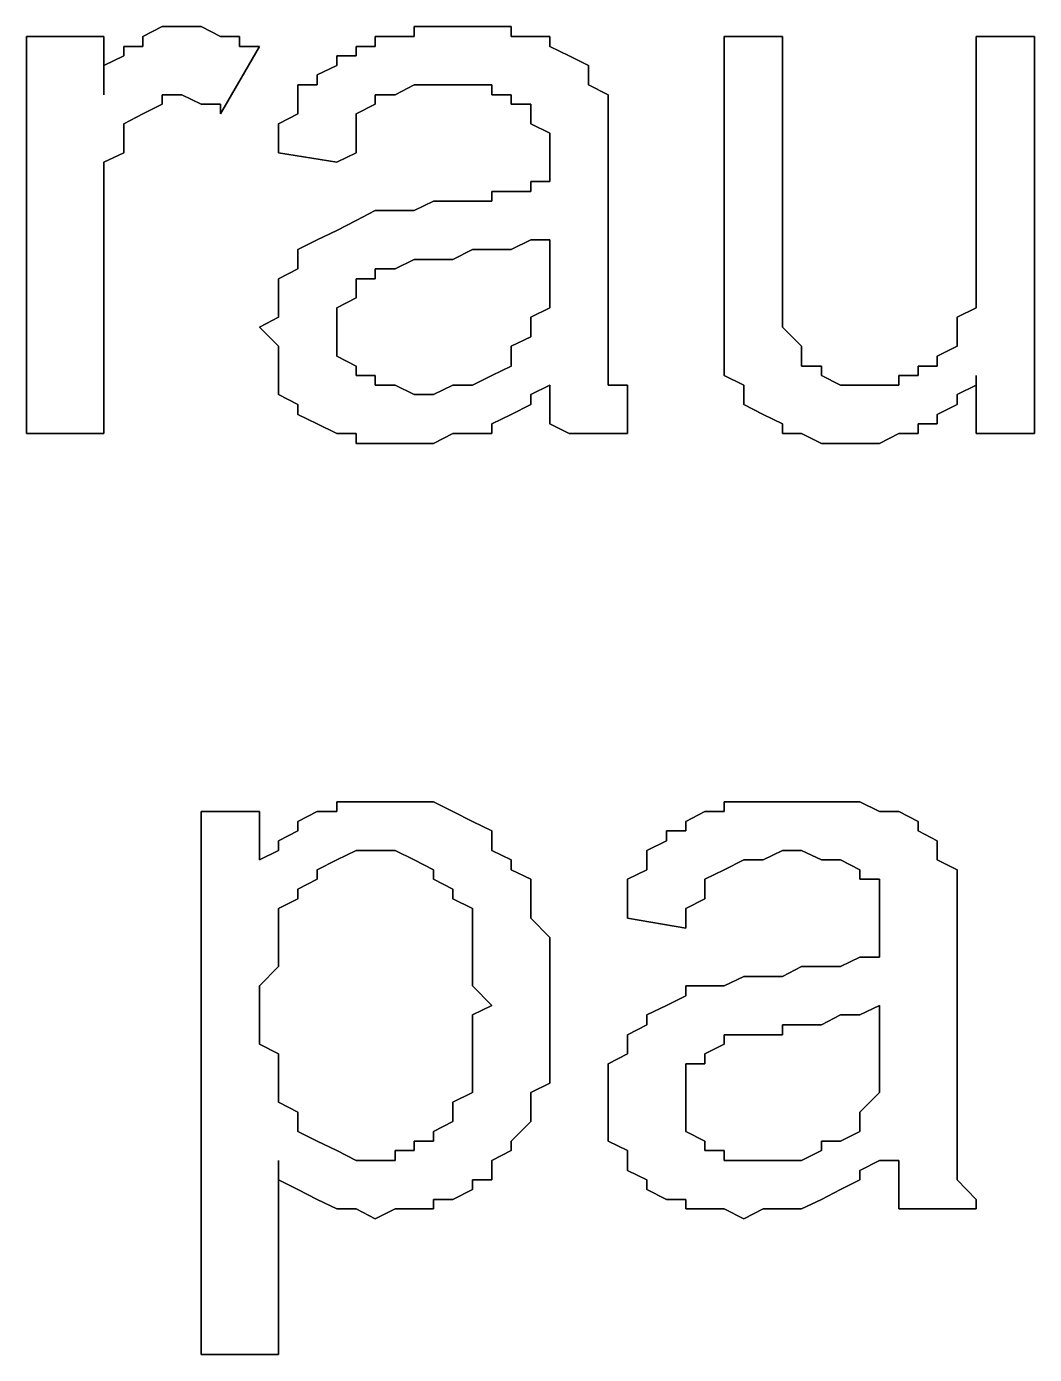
# Model space of a CAD drawing. Header units: metres. Extents: x 2.9 to 42.8, y 1.7 to 28.7.
# Drawn here: x 38.6503 to 38.8338, y 16.4306 to 16.6723 of the extents above; entities that cross this region are included whole.
import ezdxf

# ---------------------------------------------------------------- set-up
doc = ezdxf.new("R2010")
doc.units = ezdxf.units.M
doc.layers.add('GRIS', color=8, linetype='Continuous')

msp = doc.modelspace()

# ---------------------------------------------------------------- linework, layer by layer
at = {"layer": 'GRIS', "lineweight": -3}
for points in [[(38.6644, 16.6705), (38.6503, 16.6705), (38.6644, 16.6705)], [(38.6503, 16.6705), (38.6503, 16.5982), (38.6503, 16.6705)], [(38.6644, 16.6599), (38.6644, 16.6705), (38.6644, 16.6599)], [(38.675, 16.6723), (38.6715, 16.6705), (38.675, 16.6723)], [(38.6715, 16.6705), (38.6715, 16.6687), (38.6715, 16.6705)], [(38.6786, 16.6723), (38.675, 16.6723), (38.6786, 16.6723)], [(38.6821, 16.6723), (38.6786, 16.6723), (38.6821, 16.6723)], [(38.6856, 16.6705), (38.6821, 16.6723), (38.6856, 16.6705)], [(38.6891, 16.6705), (38.6856, 16.6705), (38.6891, 16.6705)], [(38.6891, 16.6687), (38.6891, 16.6705), (38.6891, 16.6687)], [(38.7174, 16.6705), (38.7138, 16.6705), (38.7174, 16.6705)], [(38.7138, 16.6705), (38.7138, 16.6687), (38.7138, 16.6705)], [(38.7209, 16.6705), (38.7174, 16.6705), (38.7209, 16.6705)], [(38.7244, 16.6723), (38.7209, 16.6723), (38.7244, 16.6723)], [(38.7209, 16.6723), (38.7209, 16.6705), (38.7209, 16.6723)], [(38.7279, 16.6723), (38.7244, 16.6723), (38.7279, 16.6723)], [(38.7315, 16.6723), (38.7279, 16.6723), (38.7315, 16.6723)], [(38.735, 16.6723), (38.7315, 16.6723), (38.735, 16.6723)], [(38.7385, 16.6723), (38.735, 16.6723), (38.7385, 16.6723)], [(38.7385, 16.6705), (38.7385, 16.6723), (38.7385, 16.6705)], [(38.7421, 16.6705), (38.7385, 16.6705), (38.7421, 16.6705)], [(38.7456, 16.6705), (38.7421, 16.6705), (38.7456, 16.6705)], [(38.7456, 16.6687), (38.7456, 16.6705), (38.7456, 16.6687)], [(38.7879, 16.6705), (38.7773, 16.6705), (38.7879, 16.6705)], [(38.7773, 16.6705), (38.7773, 16.6247), (38.7773, 16.6705)], [(38.7879, 16.6299), (38.7879, 16.6705), (38.7879, 16.6299)], [(38.8338, 16.6705), (38.8232, 16.6705), (38.8338, 16.6705)], [(38.8232, 16.6705), (38.8232, 16.6317), (38.8232, 16.6705)], [(38.8338, 16.5982), (38.8338, 16.6705), (38.8338, 16.5982)], [(38.6715, 16.6687), (38.668, 16.6687), (38.6715, 16.6687)], [(38.668, 16.6687), (38.668, 16.667), (38.668, 16.6687)], [(38.6856, 16.6564), (38.6927, 16.6687), (38.6856, 16.6564)], [(38.6927, 16.6687), (38.6891, 16.6687), (38.6927, 16.6687)], [(38.7138, 16.6687), (38.7103, 16.6687), (38.7138, 16.6687)], [(38.7103, 16.6687), (38.7103, 16.667), (38.7103, 16.6687)], [(38.7491, 16.667), (38.7456, 16.6687), (38.7491, 16.667)], [(38.668, 16.667), (38.6644, 16.6652), (38.668, 16.667)], [(38.7103, 16.667), (38.7068, 16.667), (38.7103, 16.667)], [(38.7068, 16.667), (38.7068, 16.6652), (38.7068, 16.667)], [(38.7526, 16.6652), (38.7491, 16.667), (38.7526, 16.6652)], [(38.6644, 16.6652), (38.6644, 16.6617), (38.6644, 16.6652)], [(38.7068, 16.6652), (38.7032, 16.6635), (38.7068, 16.6652)], [(38.7032, 16.6635), (38.7032, 16.6617), (38.7032, 16.6635)], [(38.7526, 16.6635), (38.7526, 16.6652), (38.7526, 16.6635)], [(38.7526, 16.6617), (38.7526, 16.6635), (38.7526, 16.6617)], [(38.6644, 16.6617), (38.6644, 16.6599), (38.6644, 16.6617)], [(38.7032, 16.6617), (38.6997, 16.6617), (38.7032, 16.6617)], [(38.6997, 16.6617), (38.6997, 16.6582), (38.6997, 16.6617)], [(38.7174, 16.6599), (38.7209, 16.6617), (38.7174, 16.6599)], [(38.7209, 16.6617), (38.7244, 16.6617), (38.7209, 16.6617)], [(38.7244, 16.6617), (38.7279, 16.6617), (38.7244, 16.6617)], [(38.7279, 16.6617), (38.7315, 16.6617), (38.7279, 16.6617)], [(38.7315, 16.6617), (38.735, 16.6617), (38.7315, 16.6617)], [(38.735, 16.6617), (38.735, 16.6599), (38.735, 16.6617)], [(38.7562, 16.6599), (38.7526, 16.6617), (38.7562, 16.6599)], [(38.6715, 16.6564), (38.675, 16.6582), (38.6715, 16.6564)], [(38.675, 16.6582), (38.675, 16.6599), (38.675, 16.6582)], [(38.675, 16.6599), (38.6786, 16.6599), (38.675, 16.6599)], [(38.6786, 16.6599), (38.6821, 16.6582), (38.6786, 16.6599)], [(38.6821, 16.6582), (38.6856, 16.6582), (38.6821, 16.6582)], [(38.6856, 16.6582), (38.6856, 16.6564), (38.6856, 16.6582)], [(38.6997, 16.6582), (38.6997, 16.6564), (38.6997, 16.6582)], [(38.7103, 16.6564), (38.7138, 16.6582), (38.7103, 16.6564)], [(38.7138, 16.6582), (38.7138, 16.6599), (38.7138, 16.6582)], [(38.7138, 16.6599), (38.7174, 16.6599), (38.7138, 16.6599)], [(38.735, 16.6599), (38.7385, 16.6599), (38.735, 16.6599)], [(38.7385, 16.6599), (38.7385, 16.6582), (38.7385, 16.6599)], [(38.7385, 16.6582), (38.7421, 16.6582), (38.7385, 16.6582)], [(38.7421, 16.6582), (38.7421, 16.6564), (38.7421, 16.6582)], [(38.7562, 16.6582), (38.7562, 16.6599), (38.7562, 16.6582)], [(38.7562, 16.6564), (38.7562, 16.6582), (38.7562, 16.6564)], [(38.668, 16.6546), (38.6715, 16.6564), (38.668, 16.6546)], [(38.6997, 16.6564), (38.6962, 16.6546), (38.6997, 16.6564)], [(38.7103, 16.6546), (38.7103, 16.6564), (38.7103, 16.6546)], [(38.7421, 16.6564), (38.7421, 16.6546), (38.7421, 16.6564)], [(38.7562, 16.6546), (38.7562, 16.6564), (38.7562, 16.6546)], [(38.668, 16.6529), (38.668, 16.6546), (38.668, 16.6529)], [(38.6962, 16.6546), (38.6962, 16.6529), (38.6962, 16.6546)], [(38.7103, 16.6511), (38.7103, 16.6546), (38.7103, 16.6511)], [(38.7421, 16.6546), (38.7456, 16.6529), (38.7421, 16.6546)], [(38.7562, 16.6529), (38.7562, 16.6546), (38.7562, 16.6529)], [(38.668, 16.6511), (38.668, 16.6529), (38.668, 16.6511)], [(38.668, 16.6493), (38.668, 16.6511), (38.668, 16.6493)], [(38.6962, 16.6529), (38.6962, 16.6493), (38.6962, 16.6529)], [(38.7103, 16.6493), (38.7103, 16.6511), (38.7103, 16.6493)], [(38.7456, 16.6529), (38.7456, 16.6493), (38.7456, 16.6529)], [(38.7562, 16.6493), (38.7562, 16.6529), (38.7562, 16.6493)], [(38.6644, 16.6476), (38.668, 16.6493), (38.6644, 16.6476)], [(38.6962, 16.6493), (38.7068, 16.6476), (38.6962, 16.6493)], [(38.7068, 16.6476), (38.7103, 16.6493), (38.7068, 16.6476)], [(38.7456, 16.6493), (38.7456, 16.6476), (38.7456, 16.6493)], [(38.7562, 16.6476), (38.7562, 16.6493), (38.7562, 16.6476)], [(38.6644, 16.6458), (38.6644, 16.6476), (38.6644, 16.6458)], [(38.7456, 16.6476), (38.7456, 16.6458), (38.7456, 16.6476)], [(38.7562, 16.6441), (38.7562, 16.6476), (38.7562, 16.6441)], [(38.6644, 16.6441), (38.6644, 16.6458), (38.6644, 16.6441)], [(38.6644, 16.6405), (38.6644, 16.6441), (38.6644, 16.6405)], [(38.7456, 16.6441), (38.7421, 16.6441), (38.7456, 16.6441)], [(38.7421, 16.6441), (38.7421, 16.6423), (38.7421, 16.6441)], [(38.7456, 16.6458), (38.7456, 16.6441), (38.7456, 16.6458)], [(38.7562, 16.6282), (38.7562, 16.6441), (38.7562, 16.6282)], [(38.7385, 16.6423), (38.735, 16.6423), (38.7385, 16.6423)], [(38.735, 16.6423), (38.735, 16.6405), (38.735, 16.6423)], [(38.7421, 16.6423), (38.7385, 16.6423), (38.7421, 16.6423)], [(38.6644, 16.6388), (38.6644, 16.6405), (38.6644, 16.6388)], [(38.6644, 16.6352), (38.6644, 16.6388), (38.6644, 16.6352)], [(38.7138, 16.6388), (38.7103, 16.637), (38.7138, 16.6388)], [(38.7174, 16.6388), (38.7138, 16.6388), (38.7174, 16.6388)], [(38.7209, 16.6388), (38.7174, 16.6388), (38.7209, 16.6388)], [(38.7244, 16.6405), (38.7209, 16.6388), (38.7244, 16.6405)], [(38.7279, 16.6405), (38.7244, 16.6405), (38.7279, 16.6405)], [(38.7315, 16.6405), (38.7279, 16.6405), (38.7315, 16.6405)], [(38.735, 16.6405), (38.7315, 16.6405), (38.735, 16.6405)], [(38.7103, 16.637), (38.7068, 16.6352), (38.7103, 16.637)], [(38.6644, 16.5982), (38.6644, 16.6352), (38.6644, 16.5982)], [(38.7068, 16.6352), (38.7032, 16.6335), (38.7068, 16.6352)], [(38.7032, 16.6335), (38.6997, 16.6317), (38.7032, 16.6335)], [(38.6997, 16.6317), (38.6997, 16.6299), (38.6997, 16.6317)], [(38.7279, 16.6299), (38.7315, 16.6317), (38.7279, 16.6299)], [(38.7315, 16.6317), (38.735, 16.6317), (38.7315, 16.6317)], [(38.735, 16.6317), (38.7385, 16.6317), (38.735, 16.6317)], [(38.7385, 16.6317), (38.7421, 16.6335), (38.7385, 16.6317)], [(38.7421, 16.6335), (38.7456, 16.6335), (38.7421, 16.6335)], [(38.7456, 16.6335), (38.7456, 16.6299), (38.7456, 16.6335)], [(38.8232, 16.6317), (38.8232, 16.6282), (38.8232, 16.6317)], [(38.6997, 16.6299), (38.6997, 16.6282), (38.6997, 16.6299)], [(38.7174, 16.6282), (38.7209, 16.6299), (38.7174, 16.6282)], [(38.7209, 16.6299), (38.7244, 16.6299), (38.7209, 16.6299)], [(38.7244, 16.6299), (38.7279, 16.6299), (38.7244, 16.6299)], [(38.7456, 16.6299), (38.7456, 16.6264), (38.7456, 16.6299)], [(38.7879, 16.6264), (38.7879, 16.6299), (38.7879, 16.6264)], [(38.6997, 16.6282), (38.6962, 16.6264), (38.6997, 16.6282)], [(38.7138, 16.6264), (38.7138, 16.6282), (38.7138, 16.6264)], [(38.7138, 16.6282), (38.7174, 16.6282), (38.7138, 16.6282)], [(38.7562, 16.6247), (38.7562, 16.6282), (38.7562, 16.6247)], [(38.8232, 16.6282), (38.8232, 16.6264), (38.8232, 16.6282)], [(38.6962, 16.6264), (38.6962, 16.6247), (38.6962, 16.6264)], [(38.6962, 16.6247), (38.6962, 16.6211), (38.6962, 16.6247)], [(38.7103, 16.6247), (38.7103, 16.6264), (38.7103, 16.6247)], [(38.7103, 16.6264), (38.7138, 16.6264), (38.7103, 16.6264)], [(38.7103, 16.6229), (38.7103, 16.6247), (38.7103, 16.6229)], [(38.7456, 16.6264), (38.7456, 16.6229), (38.7456, 16.6264)], [(38.7562, 16.6211), (38.7562, 16.6247), (38.7562, 16.6211)], [(38.7773, 16.6247), (38.7773, 16.6229), (38.7773, 16.6247)], [(38.7879, 16.6247), (38.7879, 16.6264), (38.7879, 16.6247)], [(38.7879, 16.6211), (38.7879, 16.6247), (38.7879, 16.6211)], [(38.8232, 16.6264), (38.8232, 16.6229), (38.8232, 16.6264)], [(38.7068, 16.6211), (38.7103, 16.6229), (38.7068, 16.6211)], [(38.7456, 16.6229), (38.7456, 16.6211), (38.7456, 16.6229)], [(38.7773, 16.6229), (38.7773, 16.6211), (38.7773, 16.6229)], [(38.8232, 16.6229), (38.8232, 16.6211), (38.8232, 16.6229)], [(38.6962, 16.6194), (38.6927, 16.6176), (38.6962, 16.6194)], [(38.6962, 16.6211), (38.6962, 16.6194), (38.6962, 16.6211)], [(38.7068, 16.6194), (38.7068, 16.6211), (38.7068, 16.6194)], [(38.7068, 16.6176), (38.7068, 16.6194), (38.7068, 16.6176)], [(38.7456, 16.6211), (38.7421, 16.6194), (38.7456, 16.6211)], [(38.7421, 16.6194), (38.7421, 16.6176), (38.7421, 16.6194)], [(38.7562, 16.6176), (38.7562, 16.6211), (38.7562, 16.6176)], [(38.7773, 16.6211), (38.7773, 16.6176), (38.7773, 16.6211)], [(38.7879, 16.6194), (38.7879, 16.6211), (38.7879, 16.6194)], [(38.7879, 16.6176), (38.7879, 16.6194), (38.7879, 16.6176)], [(38.8232, 16.6211), (38.8197, 16.6194), (38.8232, 16.6211)], [(38.8197, 16.6194), (38.8197, 16.6176), (38.8197, 16.6194)], [(38.6927, 16.6176), (38.6962, 16.6141), (38.6927, 16.6176)], [(38.7068, 16.6158), (38.7068, 16.6176), (38.7068, 16.6158)], [(38.7421, 16.6176), (38.7421, 16.6158), (38.7421, 16.6176)], [(38.7562, 16.6158), (38.7562, 16.6176), (38.7562, 16.6158)], [(38.7773, 16.6176), (38.7773, 16.6158), (38.7773, 16.6176)], [(38.7914, 16.6141), (38.7879, 16.6176), (38.7914, 16.6141)], [(38.8197, 16.6176), (38.8197, 16.6158), (38.8197, 16.6176)], [(38.7068, 16.6123), (38.7068, 16.6158), (38.7068, 16.6123)], [(38.7421, 16.6158), (38.7385, 16.6141), (38.7421, 16.6158)], [(38.7562, 16.6123), (38.7562, 16.6158), (38.7562, 16.6123)], [(38.7773, 16.6158), (38.7773, 16.6141), (38.7773, 16.6158)], [(38.8197, 16.6158), (38.8197, 16.6141), (38.8197, 16.6158)], [(38.6962, 16.6141), (38.6962, 16.6123), (38.6962, 16.6141)], [(38.6962, 16.6123), (38.6962, 16.6105), (38.6962, 16.6123)], [(38.7103, 16.6105), (38.7068, 16.6123), (38.7103, 16.6105)], [(38.7385, 16.6141), (38.7385, 16.6123), (38.7385, 16.6141)], [(38.7385, 16.6123), (38.7385, 16.6105), (38.7385, 16.6123)], [(38.7562, 16.6105), (38.7562, 16.6123), (38.7562, 16.6105)], [(38.7773, 16.6141), (38.7773, 16.6105), (38.7773, 16.6141)], [(38.7914, 16.6123), (38.7914, 16.6141), (38.7914, 16.6123)], [(38.7914, 16.6105), (38.7914, 16.6123), (38.7914, 16.6105)], [(38.8197, 16.6141), (38.8161, 16.6123), (38.8197, 16.6141)], [(38.8161, 16.6123), (38.8161, 16.6105), (38.8161, 16.6123)], [(38.6962, 16.6105), (38.6962, 16.607), (38.6962, 16.6105)], [(38.7103, 16.6088), (38.7103, 16.6105), (38.7103, 16.6088)], [(38.7385, 16.6105), (38.735, 16.6088), (38.7385, 16.6105)], [(38.7562, 16.6088), (38.7562, 16.6105), (38.7562, 16.6088)], [(38.7773, 16.6105), (38.7773, 16.6088), (38.7773, 16.6105)], [(38.795, 16.6105), (38.7914, 16.6105), (38.795, 16.6105)], [(38.795, 16.6088), (38.795, 16.6105), (38.795, 16.6088)], [(38.8161, 16.6105), (38.8126, 16.6105), (38.8161, 16.6105)], [(38.8126, 16.6105), (38.8126, 16.6088), (38.8126, 16.6105)], [(38.7138, 16.6088), (38.7103, 16.6088), (38.7138, 16.6088)], [(38.7138, 16.607), (38.7138, 16.6088), (38.7138, 16.607)], [(38.735, 16.6088), (38.7315, 16.607), (38.735, 16.6088)], [(38.7562, 16.607), (38.7562, 16.6088), (38.7562, 16.607)], [(38.7773, 16.6088), (38.7809, 16.607), (38.7773, 16.6088)], [(38.7985, 16.607), (38.795, 16.6088), (38.7985, 16.607)], [(38.8126, 16.6088), (38.8091, 16.6088), (38.8126, 16.6088)], [(38.8091, 16.6088), (38.8091, 16.607), (38.8091, 16.6088)], [(38.8232, 16.607), (38.8232, 16.6088), (38.8232, 16.607)], [(38.8232, 16.6088), (38.8232, 16.5982), (38.8232, 16.6088)], [(38.6962, 16.607), (38.6962, 16.6053), (38.6962, 16.607)], [(38.6962, 16.6053), (38.6997, 16.6035), (38.6962, 16.6053)], [(38.7174, 16.607), (38.7138, 16.607), (38.7174, 16.607)], [(38.7209, 16.6053), (38.7174, 16.607), (38.7209, 16.6053)], [(38.7244, 16.6053), (38.7209, 16.6053), (38.7244, 16.6053)], [(38.7279, 16.607), (38.7244, 16.6053), (38.7279, 16.607)], [(38.7315, 16.607), (38.7279, 16.607), (38.7315, 16.607)], [(38.7421, 16.6053), (38.7456, 16.607), (38.7421, 16.6053)], [(38.7421, 16.6035), (38.7421, 16.6053), (38.7421, 16.6035)], [(38.7456, 16.607), (38.7456, 16.6053), (38.7456, 16.607)], [(38.7456, 16.6053), (38.7456, 16.6017), (38.7456, 16.6053)], [(38.7597, 16.607), (38.7562, 16.607), (38.7597, 16.607)], [(38.7597, 16.6035), (38.7597, 16.607), (38.7597, 16.6035)], [(38.7809, 16.607), (38.7809, 16.6053), (38.7809, 16.607)], [(38.7809, 16.6053), (38.7809, 16.6035), (38.7809, 16.6053)], [(38.802, 16.607), (38.7985, 16.607), (38.802, 16.607)], [(38.8056, 16.607), (38.802, 16.607), (38.8056, 16.607)], [(38.8091, 16.607), (38.8056, 16.607), (38.8091, 16.607)], [(38.8197, 16.6053), (38.8232, 16.607), (38.8197, 16.6053)], [(38.8197, 16.6035), (38.8197, 16.6053), (38.8197, 16.6035)], [(38.6997, 16.6035), (38.6997, 16.6017), (38.6997, 16.6035)], [(38.7385, 16.6017), (38.7421, 16.6035), (38.7385, 16.6017)], [(38.7597, 16.6017), (38.7597, 16.6035), (38.7597, 16.6017)], [(38.7809, 16.6035), (38.7844, 16.6017), (38.7809, 16.6035)], [(38.8161, 16.6017), (38.8197, 16.6035), (38.8161, 16.6017)], [(38.6997, 16.6017), (38.7032, 16.6), (38.6997, 16.6017)], [(38.7032, 16.6), (38.7068, 16.5982), (38.7032, 16.6)], [(38.735, 16.6), (38.7385, 16.6017), (38.735, 16.6)], [(38.735, 16.5982), (38.735, 16.6), (38.735, 16.5982)], [(38.7456, 16.6017), (38.7456, 16.6), (38.7456, 16.6017)], [(38.7456, 16.6), (38.7491, 16.5982), (38.7456, 16.6)], [(38.7597, 16.6), (38.7597, 16.6017), (38.7597, 16.6)], [(38.7597, 16.5982), (38.7597, 16.6), (38.7597, 16.5982)], [(38.7844, 16.6017), (38.7879, 16.6), (38.7844, 16.6017)], [(38.7879, 16.6), (38.7879, 16.5982), (38.7879, 16.6)], [(38.8126, 16.5982), (38.8126, 16.6), (38.8126, 16.5982)], [(38.8126, 16.6), (38.8161, 16.6), (38.8126, 16.6)], [(38.8161, 16.6), (38.8161, 16.6017), (38.8161, 16.6)], [(38.6503, 16.5982), (38.6644, 16.5982), (38.6503, 16.5982)], [(38.7068, 16.5982), (38.7103, 16.5982), (38.7068, 16.5982)], [(38.7103, 16.5982), (38.7103, 16.5964), (38.7103, 16.5982)], [(38.7244, 16.5964), (38.7279, 16.5982), (38.7244, 16.5964)], [(38.7279, 16.5982), (38.7315, 16.5982), (38.7279, 16.5982)], [(38.7315, 16.5982), (38.735, 16.5982), (38.7315, 16.5982)], [(38.7491, 16.5982), (38.7597, 16.5982), (38.7491, 16.5982)], [(38.7879, 16.5982), (38.7914, 16.5982), (38.7879, 16.5982)], [(38.7914, 16.5982), (38.795, 16.5964), (38.7914, 16.5982)], [(38.8056, 16.5964), (38.8091, 16.5982), (38.8056, 16.5964)], [(38.8091, 16.5982), (38.8126, 16.5982), (38.8091, 16.5982)], [(38.8232, 16.5982), (38.8338, 16.5982), (38.8232, 16.5982)], [(38.7103, 16.5964), (38.7138, 16.5964), (38.7103, 16.5964)], [(38.7138, 16.5964), (38.7174, 16.5964), (38.7138, 16.5964)], [(38.7174, 16.5964), (38.7209, 16.5964), (38.7174, 16.5964)], [(38.7209, 16.5964), (38.7244, 16.5964), (38.7209, 16.5964)], [(38.795, 16.5964), (38.7985, 16.5964), (38.795, 16.5964)], [(38.7985, 16.5964), (38.802, 16.5964), (38.7985, 16.5964)], [(38.802, 16.5964), (38.8056, 16.5964), (38.802, 16.5964)], [(38.7103, 16.5312), (38.7068, 16.5312), (38.7103, 16.5312)], [(38.7068, 16.5312), (38.7068, 16.5294), (38.7068, 16.5312)], [(38.7138, 16.5312), (38.7103, 16.5312), (38.7138, 16.5312)], [(38.7174, 16.5312), (38.7138, 16.5312), (38.7174, 16.5312)], [(38.7209, 16.5312), (38.7174, 16.5312), (38.7209, 16.5312)], [(38.7244, 16.5312), (38.7209, 16.5312), (38.7244, 16.5312)], [(38.7279, 16.5294), (38.7244, 16.5312), (38.7279, 16.5294)], [(38.7809, 16.5312), (38.7773, 16.5312), (38.7809, 16.5312)], [(38.7773, 16.5312), (38.7773, 16.5294), (38.7773, 16.5312)], [(38.7844, 16.5312), (38.7809, 16.5312), (38.7844, 16.5312)], [(38.7879, 16.5312), (38.7844, 16.5312), (38.7879, 16.5312)], [(38.7914, 16.5312), (38.7879, 16.5312), (38.7914, 16.5312)], [(38.795, 16.5312), (38.7914, 16.5312), (38.795, 16.5312)], [(38.7985, 16.5312), (38.795, 16.5312), (38.7985, 16.5312)], [(38.802, 16.5312), (38.7985, 16.5312), (38.802, 16.5312)], [(38.8056, 16.5294), (38.802, 16.5312), (38.8056, 16.5294)], [(38.6927, 16.5294), (38.6821, 16.5294), (38.6927, 16.5294)], [(38.6821, 16.5294), (38.6821, 16.4306), (38.6821, 16.5294)], [(38.6927, 16.5206), (38.6927, 16.5294), (38.6927, 16.5206)], [(38.7032, 16.5294), (38.6997, 16.5276), (38.7032, 16.5294)], [(38.6997, 16.5276), (38.6997, 16.5259), (38.6997, 16.5276)], [(38.7068, 16.5294), (38.7032, 16.5294), (38.7068, 16.5294)], [(38.7315, 16.5276), (38.7279, 16.5294), (38.7315, 16.5276)], [(38.735, 16.5259), (38.7315, 16.5276), (38.735, 16.5259)], [(38.7738, 16.5294), (38.7703, 16.5276), (38.7738, 16.5294)], [(38.7703, 16.5276), (38.7703, 16.5259), (38.7703, 16.5276)], [(38.7773, 16.5294), (38.7738, 16.5294), (38.7773, 16.5294)], [(38.8091, 16.5294), (38.8056, 16.5294), (38.8091, 16.5294)], [(38.8126, 16.5276), (38.8091, 16.5294), (38.8126, 16.5276)], [(38.8126, 16.5259), (38.8126, 16.5276), (38.8126, 16.5259)], [(38.6997, 16.5259), (38.6962, 16.5241), (38.6997, 16.5259)], [(38.735, 16.5241), (38.735, 16.5259), (38.735, 16.5241)], [(38.7703, 16.5259), (38.7668, 16.5259), (38.7703, 16.5259)], [(38.7668, 16.5259), (38.7668, 16.5241), (38.7668, 16.5259)], [(38.8161, 16.5241), (38.8126, 16.5259), (38.8161, 16.5241)], [(38.6962, 16.5241), (38.6962, 16.5223), (38.6962, 16.5241)], [(38.735, 16.5223), (38.735, 16.5241), (38.735, 16.5223)], [(38.7668, 16.5241), (38.7632, 16.5223), (38.7668, 16.5241)], [(38.8161, 16.5223), (38.8161, 16.5241), (38.8161, 16.5223)], [(38.6962, 16.5223), (38.6927, 16.5206), (38.6962, 16.5223)], [(38.7032, 16.5188), (38.7068, 16.5206), (38.7032, 16.5188)], [(38.7068, 16.5206), (38.7103, 16.5223), (38.7068, 16.5206)], [(38.7103, 16.5223), (38.7138, 16.5223), (38.7103, 16.5223)], [(38.7138, 16.5223), (38.7174, 16.5223), (38.7138, 16.5223)], [(38.7174, 16.5223), (38.7209, 16.5206), (38.7174, 16.5223)], [(38.7209, 16.5206), (38.7244, 16.5188), (38.7209, 16.5206)], [(38.7385, 16.5206), (38.735, 16.5223), (38.7385, 16.5206)], [(38.7385, 16.5188), (38.7385, 16.5206), (38.7385, 16.5188)], [(38.7632, 16.5223), (38.7632, 16.5206), (38.7632, 16.5223)], [(38.7632, 16.5206), (38.7632, 16.5188), (38.7632, 16.5206)], [(38.7773, 16.5188), (38.7809, 16.5206), (38.7773, 16.5188)], [(38.7809, 16.5206), (38.7844, 16.5206), (38.7809, 16.5206)], [(38.7844, 16.5206), (38.7879, 16.5223), (38.7844, 16.5206)], [(38.7879, 16.5223), (38.7914, 16.5223), (38.7879, 16.5223)], [(38.7914, 16.5223), (38.795, 16.5206), (38.7914, 16.5223)], [(38.795, 16.5206), (38.7985, 16.5206), (38.795, 16.5206)], [(38.7985, 16.5206), (38.802, 16.5188), (38.7985, 16.5206)], [(38.8161, 16.5206), (38.8161, 16.5223), (38.8161, 16.5206)], [(38.8197, 16.5188), (38.8161, 16.5206), (38.8197, 16.5188)], [(38.7032, 16.5171), (38.7032, 16.5188), (38.7032, 16.5171)], [(38.7244, 16.5188), (38.7244, 16.5171), (38.7244, 16.5188)], [(38.7421, 16.5171), (38.7385, 16.5188), (38.7421, 16.5171)], [(38.7632, 16.5188), (38.7597, 16.5171), (38.7632, 16.5188)], [(38.7738, 16.5171), (38.7773, 16.5188), (38.7738, 16.5171)], [(38.802, 16.5188), (38.802, 16.5171), (38.802, 16.5188)], [(38.8197, 16.5153), (38.8197, 16.5188), (38.8197, 16.5153)], [(38.6997, 16.5153), (38.7032, 16.5171), (38.6997, 16.5153)], [(38.7244, 16.5171), (38.7279, 16.5153), (38.7244, 16.5171)], [(38.7421, 16.5135), (38.7421, 16.5171), (38.7421, 16.5135)], [(38.7597, 16.5171), (38.7597, 16.5153), (38.7597, 16.5171)], [(38.7738, 16.5153), (38.7738, 16.5171), (38.7738, 16.5153)], [(38.802, 16.5171), (38.8056, 16.5171), (38.802, 16.5171)], [(38.8056, 16.5171), (38.8056, 16.5153), (38.8056, 16.5171)], [(38.6962, 16.5118), (38.6997, 16.5135), (38.6962, 16.5118)], [(38.6997, 16.5135), (38.6997, 16.5153), (38.6997, 16.5135)], [(38.7279, 16.5153), (38.7279, 16.5135), (38.7279, 16.5153)], [(38.7279, 16.5135), (38.7315, 16.5118), (38.7279, 16.5135)], [(38.7421, 16.5118), (38.7421, 16.5135), (38.7421, 16.5118)], [(38.7597, 16.5153), (38.7597, 16.5118), (38.7597, 16.5153)], [(38.7703, 16.5118), (38.7738, 16.5135), (38.7703, 16.5118)], [(38.7738, 16.5135), (38.7738, 16.5153), (38.7738, 16.5135)], [(38.8056, 16.5153), (38.8056, 16.5118), (38.8056, 16.5153)], [(38.8197, 16.5135), (38.8197, 16.5153), (38.8197, 16.5135)], [(38.8197, 16.5118), (38.8197, 16.5135), (38.8197, 16.5118)], [(38.6962, 16.51), (38.6962, 16.5118), (38.6962, 16.51)], [(38.7315, 16.5118), (38.7315, 16.51), (38.7315, 16.5118)], [(38.7421, 16.51), (38.7421, 16.5118), (38.7421, 16.51)], [(38.7597, 16.5118), (38.7597, 16.51), (38.7597, 16.5118)], [(38.7703, 16.5082), (38.7703, 16.5118), (38.7703, 16.5082)], [(38.8056, 16.5118), (38.8056, 16.51), (38.8056, 16.5118)], [(38.8197, 16.51), (38.8197, 16.5118), (38.8197, 16.51)], [(38.6962, 16.5082), (38.6962, 16.51), (38.6962, 16.5082)], [(38.6962, 16.5047), (38.6962, 16.5082), (38.6962, 16.5047)], [(38.7315, 16.51), (38.7315, 16.5082), (38.7315, 16.51)], [(38.7315, 16.5082), (38.7315, 16.5047), (38.7315, 16.5082)], [(38.7456, 16.5065), (38.7421, 16.51), (38.7456, 16.5065)], [(38.7597, 16.51), (38.7703, 16.5082), (38.7597, 16.51)], [(38.8056, 16.51), (38.8056, 16.5065), (38.8056, 16.51)], [(38.8197, 16.5065), (38.8197, 16.51), (38.8197, 16.5065)], [(38.7456, 16.5047), (38.7456, 16.5065), (38.7456, 16.5047)], [(38.8056, 16.5065), (38.8056, 16.5029), (38.8056, 16.5065)], [(38.8197, 16.5047), (38.8197, 16.5065), (38.8197, 16.5047)], [(38.6962, 16.5029), (38.6962, 16.5047), (38.6962, 16.5029)], [(38.7315, 16.5047), (38.7315, 16.5029), (38.7315, 16.5047)], [(38.7456, 16.5029), (38.7456, 16.5047), (38.7456, 16.5029)], [(38.8197, 16.4888), (38.8197, 16.5047), (38.8197, 16.4888)], [(38.6927, 16.4977), (38.6962, 16.5012), (38.6927, 16.4977)], [(38.6962, 16.5012), (38.6962, 16.5029), (38.6962, 16.5012)], [(38.7315, 16.5029), (38.7315, 16.5012), (38.7315, 16.5029)], [(38.7315, 16.5012), (38.7315, 16.4977), (38.7315, 16.5012)], [(38.7456, 16.4994), (38.7456, 16.5029), (38.7456, 16.4994)], [(38.7914, 16.5012), (38.7879, 16.4994), (38.7914, 16.5012)], [(38.795, 16.5012), (38.7914, 16.5012), (38.795, 16.5012)], [(38.7985, 16.5012), (38.795, 16.5012), (38.7985, 16.5012)], [(38.802, 16.5029), (38.7985, 16.5012), (38.802, 16.5029)], [(38.8056, 16.5029), (38.802, 16.5029), (38.8056, 16.5029)], [(38.7456, 16.4977), (38.7456, 16.4994), (38.7456, 16.4977)], [(38.7809, 16.4994), (38.7773, 16.4977), (38.7809, 16.4994)], [(38.7844, 16.4994), (38.7809, 16.4994), (38.7844, 16.4994)], [(38.7879, 16.4994), (38.7844, 16.4994), (38.7879, 16.4994)], [(38.6927, 16.4959), (38.6927, 16.4977), (38.6927, 16.4959)], [(38.7315, 16.4977), (38.735, 16.4941), (38.7315, 16.4977)], [(38.7456, 16.4941), (38.7456, 16.4977), (38.7456, 16.4941)], [(38.7738, 16.4977), (38.7703, 16.4977), (38.7738, 16.4977)], [(38.7703, 16.4977), (38.7703, 16.4959), (38.7703, 16.4977)], [(38.7773, 16.4977), (38.7738, 16.4977), (38.7773, 16.4977)], [(38.6927, 16.4941), (38.6927, 16.4959), (38.6927, 16.4941)], [(38.6927, 16.4906), (38.6927, 16.4941), (38.6927, 16.4906)], [(38.735, 16.4941), (38.7315, 16.4924), (38.735, 16.4941)], [(38.7456, 16.4924), (38.7456, 16.4941), (38.7456, 16.4924)], [(38.7668, 16.4941), (38.7632, 16.4924), (38.7668, 16.4941)], [(38.7703, 16.4959), (38.7668, 16.4941), (38.7703, 16.4959)], [(38.802, 16.4924), (38.8056, 16.4941), (38.802, 16.4924)], [(38.8056, 16.4941), (38.8056, 16.4888), (38.8056, 16.4941)], [(38.7315, 16.4924), (38.7315, 16.4906), (38.7315, 16.4924)], [(38.7456, 16.4888), (38.7456, 16.4924), (38.7456, 16.4888)], [(38.7632, 16.4924), (38.7632, 16.4906), (38.7632, 16.4924)], [(38.795, 16.4906), (38.7985, 16.4924), (38.795, 16.4906)], [(38.7985, 16.4924), (38.802, 16.4924), (38.7985, 16.4924)], [(38.6927, 16.4871), (38.6927, 16.4906), (38.6927, 16.4871)], [(38.7315, 16.4906), (38.7315, 16.4871), (38.7315, 16.4906)], [(38.7456, 16.4871), (38.7456, 16.4888), (38.7456, 16.4871)], [(38.7632, 16.4906), (38.7597, 16.4888), (38.7632, 16.4906)], [(38.7597, 16.4888), (38.7597, 16.4871), (38.7597, 16.4888)], [(38.7773, 16.4871), (38.7773, 16.4888), (38.7773, 16.4871)], [(38.7773, 16.4888), (38.7809, 16.4888), (38.7773, 16.4888)], [(38.7809, 16.4888), (38.7844, 16.4888), (38.7809, 16.4888)], [(38.7844, 16.4888), (38.7879, 16.4888), (38.7844, 16.4888)], [(38.7879, 16.4888), (38.7879, 16.4906), (38.7879, 16.4888)], [(38.7879, 16.4906), (38.7914, 16.4906), (38.7879, 16.4906)], [(38.7914, 16.4906), (38.795, 16.4906), (38.7914, 16.4906)], [(38.8056, 16.4888), (38.8056, 16.4853), (38.8056, 16.4888)], [(38.8197, 16.4853), (38.8197, 16.4888), (38.8197, 16.4853)], [(38.6962, 16.4853), (38.6927, 16.4871), (38.6962, 16.4853)], [(38.7315, 16.4871), (38.7315, 16.4853), (38.7315, 16.4871)], [(38.7456, 16.4853), (38.7456, 16.4871), (38.7456, 16.4853)], [(38.7597, 16.4871), (38.7597, 16.4853), (38.7597, 16.4871)], [(38.7738, 16.4853), (38.7773, 16.4871), (38.7738, 16.4853)], [(38.6962, 16.4835), (38.6962, 16.4853), (38.6962, 16.4835)], [(38.7315, 16.4853), (38.7315, 16.4818), (38.7315, 16.4853)], [(38.7456, 16.4818), (38.7456, 16.4853), (38.7456, 16.4818)], [(38.7597, 16.4853), (38.7562, 16.4835), (38.7597, 16.4853)], [(38.7738, 16.4835), (38.7738, 16.4853), (38.7738, 16.4835)], [(38.8056, 16.4853), (38.8056, 16.4835), (38.8056, 16.4853)], [(38.8197, 16.4818), (38.8197, 16.4853), (38.8197, 16.4818)], [(38.6962, 16.48), (38.6962, 16.4835), (38.6962, 16.48)], [(38.7315, 16.4818), (38.7315, 16.48), (38.7315, 16.4818)], [(38.7456, 16.48), (38.7456, 16.4818), (38.7456, 16.48)], [(38.7562, 16.4835), (38.7562, 16.4818), (38.7562, 16.4835)], [(38.7562, 16.4818), (38.7562, 16.48), (38.7562, 16.4818)], [(38.7703, 16.4818), (38.7703, 16.4835), (38.7703, 16.4818)], [(38.7703, 16.4835), (38.7738, 16.4835), (38.7703, 16.4835)], [(38.7703, 16.4783), (38.7703, 16.4818), (38.7703, 16.4783)], [(38.8056, 16.4835), (38.8056, 16.4818), (38.8056, 16.4835)], [(38.8056, 16.4818), (38.8056, 16.4783), (38.8056, 16.4818)], [(38.8197, 16.4783), (38.8197, 16.4818), (38.8197, 16.4783)], [(38.6962, 16.4783), (38.6962, 16.48), (38.6962, 16.4783)], [(38.7315, 16.48), (38.7315, 16.4783), (38.7315, 16.48)], [(38.7421, 16.4783), (38.7456, 16.48), (38.7421, 16.4783)], [(38.7562, 16.48), (38.7562, 16.4765), (38.7562, 16.48)], [(38.6962, 16.4765), (38.6962, 16.4783), (38.6962, 16.4765)], [(38.7315, 16.4783), (38.7279, 16.4765), (38.7315, 16.4783)], [(38.7421, 16.4765), (38.7421, 16.4783), (38.7421, 16.4765)], [(38.7703, 16.4765), (38.7703, 16.4783), (38.7703, 16.4765)], [(38.8056, 16.4783), (38.802, 16.4747), (38.8056, 16.4783)], [(38.8197, 16.4747), (38.8197, 16.4783), (38.8197, 16.4747)], [(38.6997, 16.4747), (38.6962, 16.4765), (38.6997, 16.4747)], [(38.6997, 16.473), (38.6997, 16.4747), (38.6997, 16.473)], [(38.7279, 16.4765), (38.7279, 16.4747), (38.7279, 16.4765)], [(38.7279, 16.4747), (38.7279, 16.473), (38.7279, 16.4747)], [(38.7421, 16.4747), (38.7421, 16.4765), (38.7421, 16.4747)], [(38.7421, 16.473), (38.7421, 16.4747), (38.7421, 16.473)], [(38.7562, 16.4765), (38.7562, 16.4747), (38.7562, 16.4765)], [(38.7562, 16.4747), (38.7562, 16.4712), (38.7562, 16.4747)], [(38.7703, 16.4747), (38.7703, 16.4765), (38.7703, 16.4747)], [(38.7703, 16.473), (38.7703, 16.4747), (38.7703, 16.473)], [(38.802, 16.4747), (38.802, 16.473), (38.802, 16.4747)], [(38.8197, 16.473), (38.8197, 16.4747), (38.8197, 16.473)], [(38.6997, 16.4712), (38.6997, 16.473), (38.6997, 16.4712)], [(38.7279, 16.473), (38.7244, 16.4712), (38.7279, 16.473)], [(38.7385, 16.4694), (38.7421, 16.473), (38.7385, 16.4694)], [(38.7703, 16.4712), (38.7703, 16.473), (38.7703, 16.4712)], [(38.802, 16.473), (38.802, 16.4712), (38.802, 16.473)], [(38.8197, 16.4712), (38.8197, 16.473), (38.8197, 16.4712)], [(38.7032, 16.4694), (38.6997, 16.4712), (38.7032, 16.4694)], [(38.7244, 16.4712), (38.7244, 16.4694), (38.7244, 16.4712)], [(38.7562, 16.4712), (38.7562, 16.4694), (38.7562, 16.4712)], [(38.7738, 16.4694), (38.7703, 16.4712), (38.7738, 16.4694)], [(38.802, 16.4712), (38.7985, 16.4694), (38.802, 16.4712)], [(38.8197, 16.4694), (38.8197, 16.4712), (38.8197, 16.4694)], [(38.7068, 16.4677), (38.7032, 16.4694), (38.7068, 16.4677)], [(38.7103, 16.4659), (38.7068, 16.4677), (38.7103, 16.4659)], [(38.7209, 16.4677), (38.7174, 16.4677), (38.7209, 16.4677)], [(38.7174, 16.4677), (38.7174, 16.4659), (38.7174, 16.4677)], [(38.7244, 16.4694), (38.7209, 16.4694), (38.7244, 16.4694)], [(38.7209, 16.4694), (38.7209, 16.4677), (38.7209, 16.4694)], [(38.735, 16.4659), (38.7385, 16.4677), (38.735, 16.4659)], [(38.7385, 16.4677), (38.7385, 16.4694), (38.7385, 16.4677)], [(38.7562, 16.4694), (38.7597, 16.4677), (38.7562, 16.4694)], [(38.7597, 16.4677), (38.7597, 16.4659), (38.7597, 16.4677)], [(38.7738, 16.4677), (38.7738, 16.4694), (38.7738, 16.4677)], [(38.7773, 16.4677), (38.7738, 16.4677), (38.7773, 16.4677)], [(38.7773, 16.4659), (38.7773, 16.4677), (38.7773, 16.4659)], [(38.795, 16.4677), (38.7914, 16.4659), (38.795, 16.4677)], [(38.7985, 16.4694), (38.795, 16.4694), (38.7985, 16.4694)], [(38.795, 16.4694), (38.795, 16.4677), (38.795, 16.4694)], [(38.8197, 16.4677), (38.8197, 16.4694), (38.8197, 16.4677)], [(38.8197, 16.4659), (38.8197, 16.4677), (38.8197, 16.4659)], [(38.6962, 16.4306), (38.6962, 16.4659), (38.6962, 16.4306)], [(38.6962, 16.4659), (38.6962, 16.4641), (38.6962, 16.4659)], [(38.7138, 16.4659), (38.7103, 16.4659), (38.7138, 16.4659)], [(38.7174, 16.4659), (38.7138, 16.4659), (38.7174, 16.4659)], [(38.735, 16.4641), (38.735, 16.4659), (38.735, 16.4641)], [(38.7597, 16.4659), (38.7597, 16.4641), (38.7597, 16.4659)], [(38.7809, 16.4659), (38.7773, 16.4659), (38.7809, 16.4659)], [(38.7844, 16.4659), (38.7809, 16.4659), (38.7844, 16.4659)], [(38.7879, 16.4659), (38.7844, 16.4659), (38.7879, 16.4659)], [(38.7914, 16.4659), (38.7879, 16.4659), (38.7914, 16.4659)], [(38.802, 16.4641), (38.8056, 16.4659), (38.802, 16.4641)], [(38.8056, 16.4659), (38.8091, 16.4659), (38.8056, 16.4659)], [(38.8091, 16.4659), (38.8091, 16.4641), (38.8091, 16.4659)], [(38.8197, 16.4641), (38.8197, 16.4659), (38.8197, 16.4641)], [(38.6962, 16.4641), (38.6962, 16.4624), (38.6962, 16.4641)], [(38.6962, 16.4624), (38.6997, 16.4606), (38.6962, 16.4624)], [(38.7315, 16.4606), (38.7315, 16.4624), (38.7315, 16.4606)], [(38.7315, 16.4624), (38.735, 16.4624), (38.7315, 16.4624)], [(38.735, 16.4624), (38.735, 16.4641), (38.735, 16.4624)], [(38.7597, 16.4641), (38.7632, 16.4624), (38.7597, 16.4641)], [(38.7632, 16.4624), (38.7632, 16.4606), (38.7632, 16.4624)], [(38.7985, 16.4606), (38.802, 16.4624), (38.7985, 16.4606)], [(38.802, 16.4624), (38.802, 16.4641), (38.802, 16.4624)], [(38.8091, 16.4641), (38.8091, 16.4624), (38.8091, 16.4641)], [(38.8091, 16.4624), (38.8091, 16.4606), (38.8091, 16.4624)], [(38.8197, 16.4624), (38.8197, 16.4641), (38.8197, 16.4624)], [(38.8232, 16.4588), (38.8197, 16.4624), (38.8232, 16.4588)], [(38.6997, 16.4606), (38.7032, 16.4588), (38.6997, 16.4606)], [(38.7279, 16.4588), (38.7315, 16.4606), (38.7279, 16.4588)], [(38.7632, 16.4606), (38.7668, 16.4588), (38.7632, 16.4606)], [(38.795, 16.4588), (38.7985, 16.4606), (38.795, 16.4588)], [(38.8091, 16.4606), (38.8091, 16.4571), (38.8091, 16.4606)], [(38.7032, 16.4588), (38.7068, 16.4571), (38.7032, 16.4588)], [(38.7244, 16.4571), (38.7244, 16.4588), (38.7244, 16.4571)], [(38.7244, 16.4588), (38.7279, 16.4588), (38.7244, 16.4588)], [(38.7668, 16.4588), (38.7703, 16.4588), (38.7668, 16.4588)], [(38.7703, 16.4588), (38.7703, 16.4571), (38.7703, 16.4588)], [(38.7914, 16.4571), (38.795, 16.4588), (38.7914, 16.4571)], [(38.8232, 16.4571), (38.8232, 16.4588), (38.8232, 16.4571)], [(38.7068, 16.4571), (38.7103, 16.4571), (38.7068, 16.4571)], [(38.7103, 16.4571), (38.7138, 16.4553), (38.7103, 16.4571)], [(38.7138, 16.4553), (38.7174, 16.4571), (38.7138, 16.4553)], [(38.7174, 16.4571), (38.7209, 16.4571), (38.7174, 16.4571)], [(38.7209, 16.4571), (38.7244, 16.4571), (38.7209, 16.4571)], [(38.7703, 16.4571), (38.7738, 16.4571), (38.7703, 16.4571)], [(38.7738, 16.4571), (38.7773, 16.4571), (38.7738, 16.4571)], [(38.7773, 16.4571), (38.7809, 16.4553), (38.7773, 16.4571)], [(38.7809, 16.4553), (38.7844, 16.4571), (38.7809, 16.4553)], [(38.7844, 16.4571), (38.7879, 16.4571), (38.7844, 16.4571)], [(38.7879, 16.4571), (38.7914, 16.4571), (38.7879, 16.4571)], [(38.8091, 16.4571), (38.8232, 16.4571), (38.8091, 16.4571)], [(38.6821, 16.4306), (38.6962, 16.4306), (38.6821, 16.4306)]]:
    msp.add_lwpolyline(points, dxfattribs=at)

doc.saveas('drawing.dxf')
